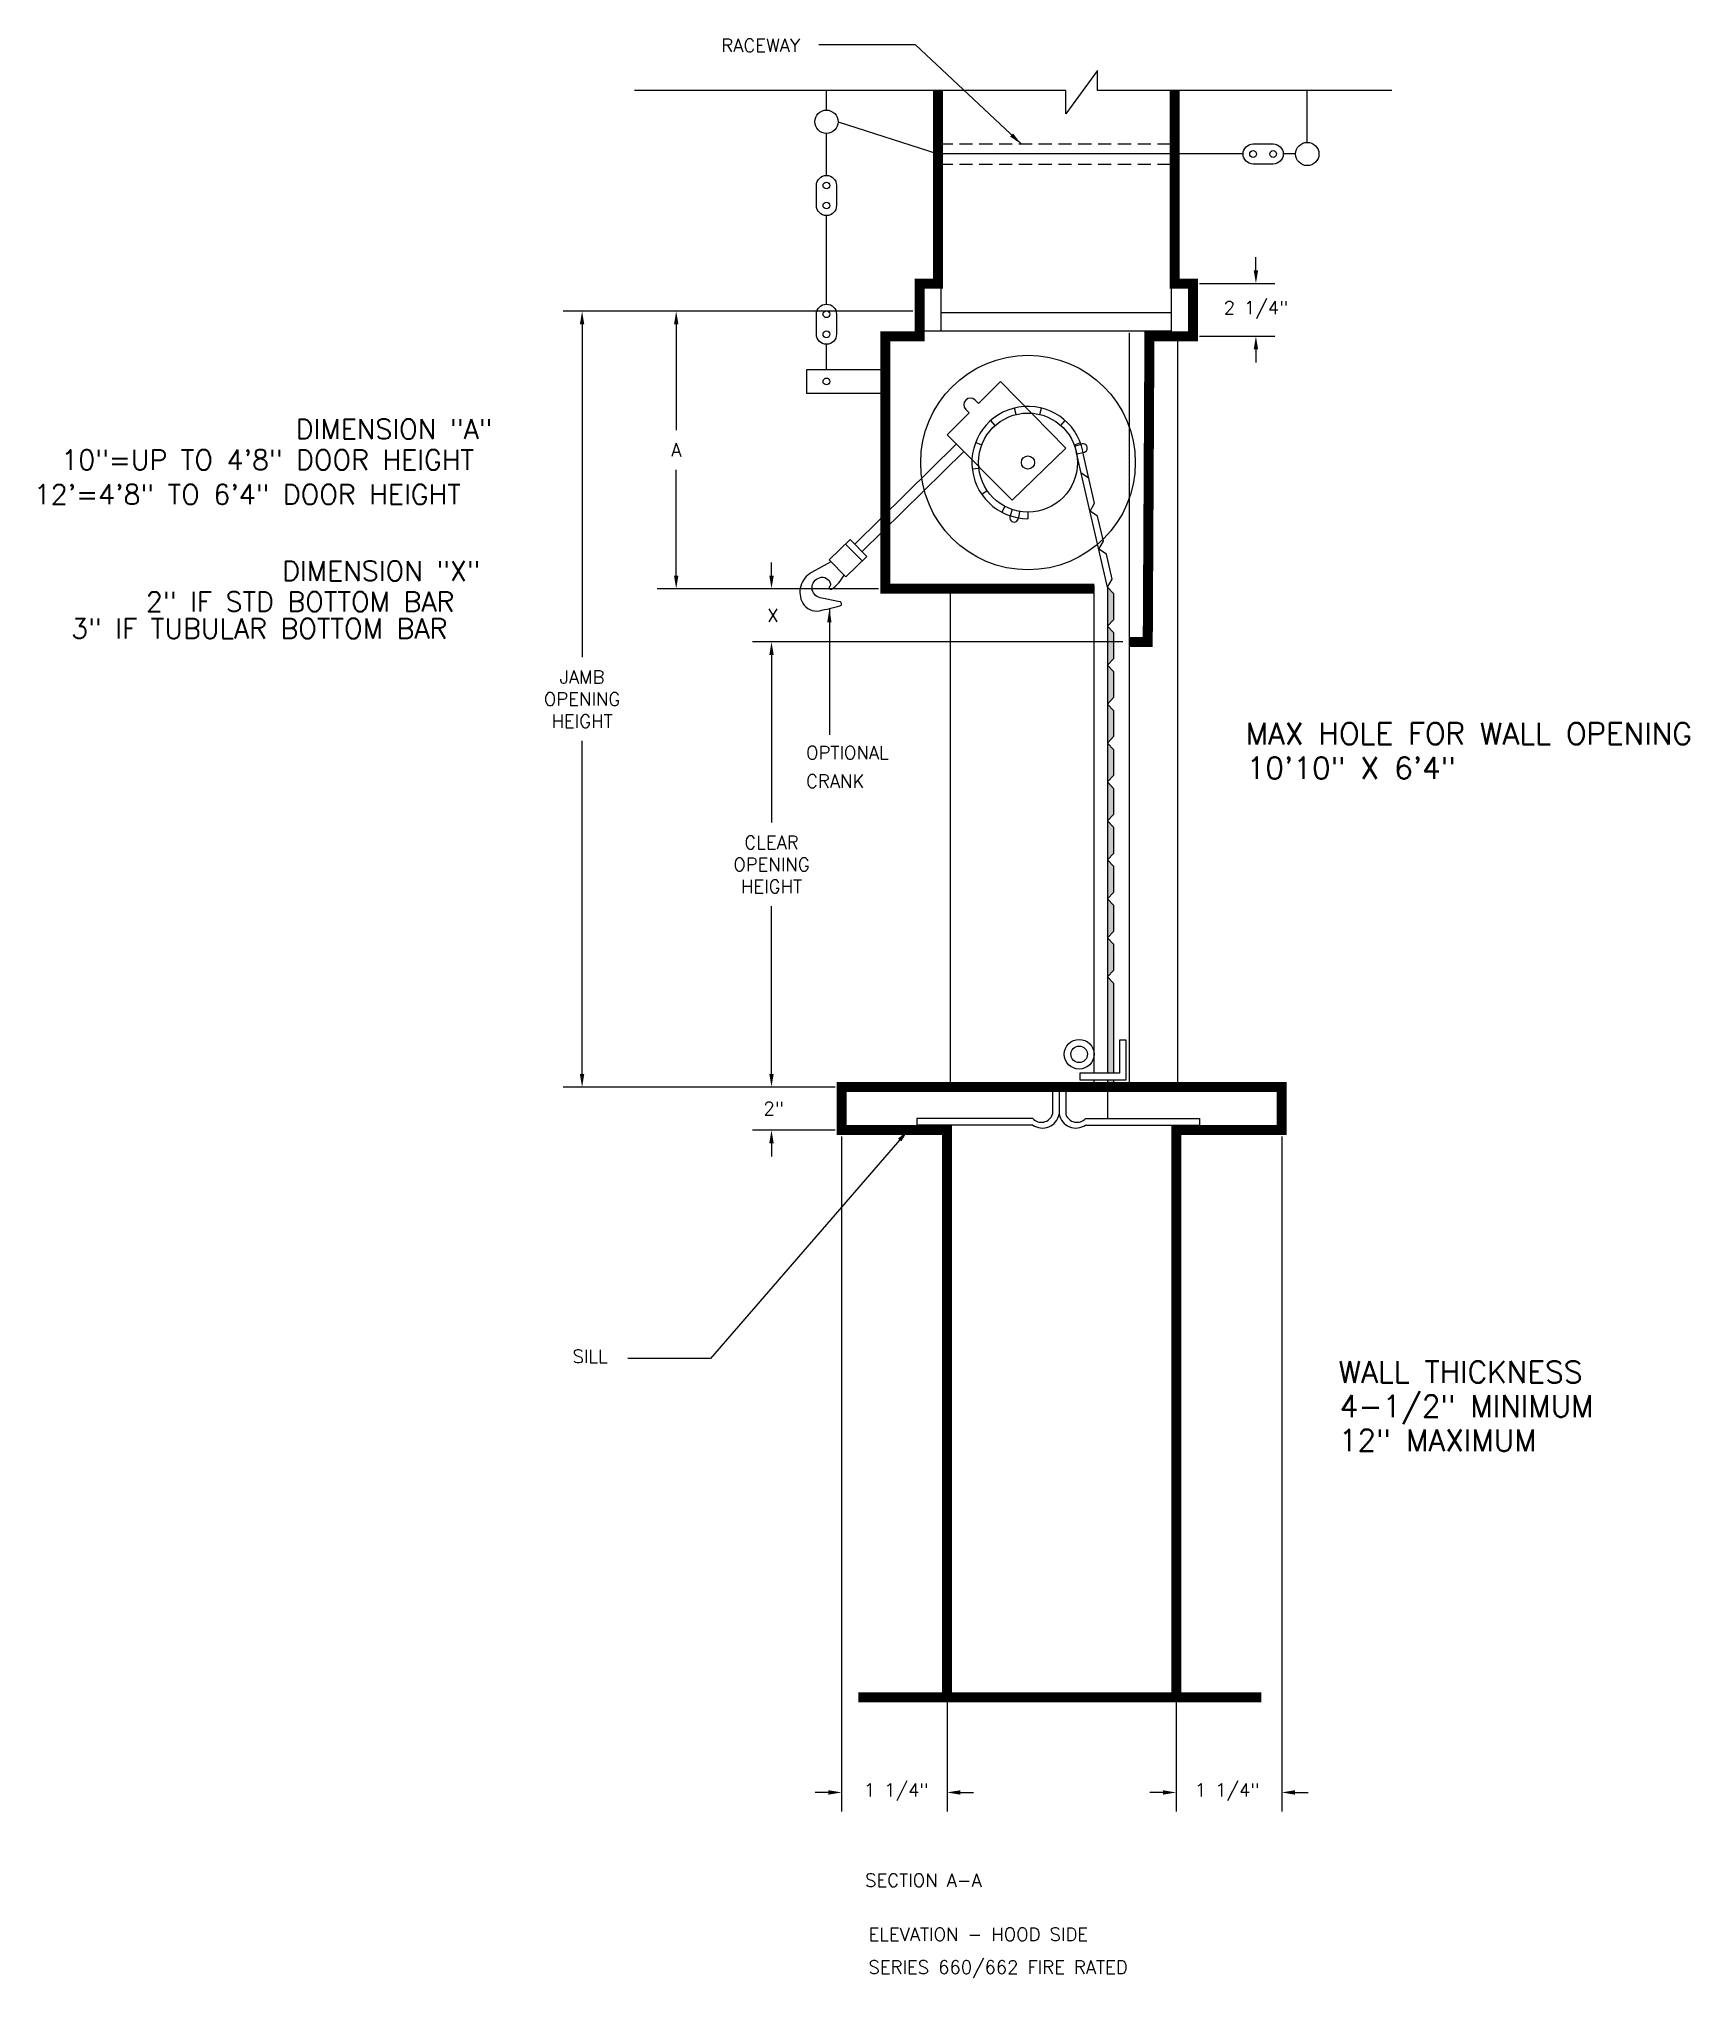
# Model space of a CAD drawing. Extents: x -19 to 43.5, y 1.2 to 74.6.
import ezdxf

# ---------------------------------------------------------------- set-up
doc = ezdxf.new("R2010")
doc.units = 0
doc.header["$LTSCALE"] = 2
doc.header["$MEASUREMENT"] = 0
doc.linetypes.add('HIDDEN', pattern=[0.375, 0.25, -0.125])
doc.layers.get('DEFPOINTS').update_dxf_attribs({"linetype": 'CONTINUOUS'})
for name, color, linetype in [('R-ANNO-DIMS', 3, 'CONTINUOUS'), ('R-ANNO-TEXT', 6, 'CONTINUOUS'), ('R-SWTS-DET1', 1, 'CONTINUOUS'), ('R-SWTS-DET2', 4, 'CONTINUOUS'), ('R-SWTS-DET3', 5, 'CONTINUOUS'), ('R-SWTS-PAT1', 5, 'CONTINUOUS')]:
    doc.layers.add(name, color=color, linetype=linetype)
doc.styles.add('SWTSTEXT', font='romans.shx')
doc.dimstyles.new('SWTSARCH', dxfattribs={"dimscale": 4, "dimtxt": 0.125, "dimasz": 0.125, "dimexe": 0.179688, "dimexo": 0.0625, "dimgap": 0.125, "dimtad": 1, "dimtih": 1, "dimtoh": 1, "dimdec": 4, "dimzin": 3, "dimdsep": 46, "dimlunit": 4, "dimtxsty": 'SWTSTEXT', "dimcen": 0.1875, "dimdle": 0.179688, "dimclrd": 256, "dimclre": 256, "dimclrt": 256, "dimadec": 0, "dimazin": 0, "dimtfac": 1, "dimtdec": 4, "dimtofl": 0, "dimtmove": 2, "dimatfit": 3, "dimfxl": 1, "dimfrac": 2, "dimtolj": 1, "dimtzin": 3, "dimarcsym": 0})

# ---------------------------------------------------------------- blocks, each defined once
blk = doc.blocks.new('*D0')
at = {"layer": 'DEFPOINTS', "color": 0, "transparency": 16777216}
for p in [(24.671, 65.349, 0.001), (27.056, 65.349), (24.671, 63.354, 0.001)]:
    blk.add_point(p, dxfattribs=at)
at = {"layer": 'R-ANNO-DIMS', "lineweight": -2, "transparency": 16777216}
for p, q in [((27.056, 65.849), (27.056, 66.349)), ((24.921, 65.349), (27.775, 65.349)), ((24.921, 63.354), (27.775, 63.354)), ((27.056, 62.854), (27.056, 62.354))]:
    blk.add_line(p, q, dxfattribs=at)
at = {"layer": 'R-ANNO-DIMS', "transparency": 16777216}
for points in [[(26.973, 65.849), (27.14, 65.849), (27.056, 65.349)], [(26.973, 62.854), (27.14, 62.854), (27.056, 63.354)]]:
    blk.add_solid(points, dxfattribs=at)
at = {"layer": 'R-ANNO-DIMS', "transparency": 16777216, "insert": (27.056, 64.351), "char_height": 0.5, "attachment_point": 5, "style": 'SWTSTEXT'}
blk.add_mtext('\\A1;2 1/4"', dxfattribs=at)
blk = doc.blocks.new('*D2')
at = {"layer": 'DEFPOINTS', "color": 0, "transparency": 16777216}
for p in [(28.034, 33.296, 0.001), (24.038, 11.876, 0.001), (28.034, 8.213)]:
    blk.add_point(p, dxfattribs=at)
at = {"layer": 'R-ANNO-DIMS', "lineweight": -2, "transparency": 16777216}
for p, q in [((28.034, 33.046), (28.034, 7.494)), ((24.038, 11.626), (24.038, 7.494)), ((23.538, 8.213), (23.038, 8.213)), ((28.534, 8.213), (29.034, 8.213))]:
    blk.add_line(p, q, dxfattribs=at)
at = {"layer": 'R-ANNO-DIMS', "transparency": 16777216}
for points in [[(23.538, 8.296), (23.538, 8.13), (24.038, 8.213)], [(28.534, 8.296), (28.534, 8.13), (28.034, 8.213)]]:
    blk.add_solid(points, dxfattribs=at)
at = {"layer": 'R-ANNO-DIMS', "transparency": 16777216, "insert": (25.965, 8.223), "char_height": 0.5, "attachment_point": 5, "style": 'SWTSTEXT'}
blk.add_mtext('\\A1;1 1/4"', dxfattribs=at)
blk = doc.blocks.new('*D3')
at = {"layer": 'DEFPOINTS', "color": 0, "transparency": 16777216}
for p in [(11.37, 33.296, 0.001), (15.363, 11.876, 0.001), (11.37, 8.213)]:
    blk.add_point(p, dxfattribs=at)
at = {"layer": 'R-ANNO-DIMS', "lineweight": -2, "transparency": 16777216}
for p, q in [((11.37, 33.046), (11.37, 7.494)), ((15.363, 11.626), (15.363, 7.494)), ((10.87, 8.213), (10.37, 8.213)), ((15.863, 8.213), (16.363, 8.213))]:
    blk.add_line(p, q, dxfattribs=at)
at = {"layer": 'R-ANNO-DIMS', "transparency": 16777216}
for points in [[(10.87, 8.296), (10.87, 8.13), (11.37, 8.213)], [(15.863, 8.296), (15.863, 8.13), (15.363, 8.213)]]:
    blk.add_solid(points, dxfattribs=at)
at = {"layer": 'R-ANNO-DIMS', "transparency": 16777216, "insert": (13.433, 8.223), "char_height": 0.5, "attachment_point": 5, "style": 'SWTSTEXT'}
blk.add_mtext('\\A1;1 1/4"', dxfattribs=at)
blk = doc.blocks.new('*D4')
at = {"layer": 'DEFPOINTS', "color": 0, "transparency": 16777216}
for p in [(11.37, 34.924, 0.001), (8.714, 33.296), (11.37, 33.296, 0.001)]:
    blk.add_point(p, dxfattribs=at)
at = {"layer": 'R-ANNO-DIMS', "lineweight": -2, "transparency": 16777216}
for p, q in [((8.714, 35.424), (8.714, 35.924)), ((11.12, 34.924), (7.996, 34.924)), ((11.12, 33.296), (7.996, 33.296)), ((8.714, 32.796), (8.714, 32.296))]:
    blk.add_line(p, q, dxfattribs=at)
at = {"layer": 'R-ANNO-DIMS', "transparency": 16777216}
for points in [[(8.631, 35.424), (8.798, 35.424), (8.714, 34.924)], [(8.631, 32.796), (8.798, 32.796), (8.714, 33.296)]]:
    blk.add_solid(points, dxfattribs=at)
at = {"layer": 'R-ANNO-DIMS', "transparency": 16777216, "insert": (8.795, 34.11), "char_height": 0.5, "attachment_point": 5, "style": 'SWTSTEXT'}
blk.add_mtext('\\A1;2"', dxfattribs=at)
blk = doc.blocks.new('*D5')
at = {"layer": 'DEFPOINTS', "color": 0, "transparency": 16777216}
for p in [(13.02, 53.793, 0.001), (8.714, 51.782), (22.265, 51.782, 0.001)]:
    blk.add_point(p, dxfattribs=at)
at = {"layer": 'R-ANNO-DIMS', "lineweight": -2, "transparency": 16777216}
for p, q in [((8.714, 54.293), (8.714, 54.793)), ((12.77, 53.793), (7.996, 53.793)), ((22.015, 51.782), (7.996, 51.782)), ((8.714, 51.282), (8.714, 50.782))]:
    blk.add_line(p, q, dxfattribs=at)
at = {"layer": 'R-ANNO-DIMS', "transparency": 16777216}
for points in [[(8.631, 54.293), (8.798, 54.293), (8.714, 53.793)], [(8.631, 51.282), (8.798, 51.282), (8.714, 51.782)]]:
    blk.add_solid(points, dxfattribs=at)
at = {"layer": 'R-ANNO-DIMS', "transparency": 16777216, "insert": (8.767, 52.787), "char_height": 0.5, "attachment_point": 5, "style": 'SWTSTEXT'}
blk.add_mtext('\\A1;X', dxfattribs=at)
blk = doc.blocks.new('*D6')
at = {"layer": 'DEFPOINTS', "color": 0, "transparency": 16777216}
for p in [(14.319, 64.308, 0.001), (5.105, 53.793), (13.02, 53.793, 0.001)]:
    blk.add_point(p, dxfattribs=at)
at = {"layer": 'R-ANNO-DIMS', "lineweight": -2, "transparency": 16777216}
for p, q in [((14.069, 64.308), (4.387, 64.308)), ((5.105, 63.808), (5.105, 59.801)), ((5.105, 54.293), (5.105, 58.301)), ((12.77, 53.793), (4.387, 53.793))]:
    blk.add_line(p, q, dxfattribs=at)
at = {"layer": 'R-ANNO-DIMS', "transparency": 16777216}
for points in [[(5.022, 63.808), (5.189, 63.808), (5.105, 64.308)], [(5.022, 54.293), (5.189, 54.293), (5.105, 53.793)]]:
    blk.add_solid(points, dxfattribs=at)
at = {"layer": 'R-ANNO-DIMS', "transparency": 16777216, "insert": (5.105, 59.051), "char_height": 0.5, "attachment_point": 5, "style": 'SWTSTEXT'}
blk.add_mtext('\\A1;A', dxfattribs=at)
blk = doc.blocks.new('*D7')
at = {"layer": 'DEFPOINTS', "color": 0, "transparency": 16777216}
for p in [(13.224, 51.782), (8.714, 34.924), (11.37, 34.924, 0.001)]:
    blk.add_point(p, dxfattribs=at)
at = {"layer": 'R-ANNO-DIMS', "lineweight": -2, "transparency": 16777216}
for p, q in [((12.974, 51.782), (7.996, 51.782)), ((8.714, 51.282), (8.714, 44.936)), ((8.714, 35.424), (8.714, 41.77)), ((11.12, 34.924), (7.996, 34.924))]:
    blk.add_line(p, q, dxfattribs=at)
at = {"layer": 'R-ANNO-DIMS', "transparency": 16777216}
for points in [[(8.631, 51.282), (8.798, 51.282), (8.714, 51.782)], [(8.631, 35.424), (8.798, 35.424), (8.714, 34.924)]]:
    blk.add_solid(points, dxfattribs=at)
at = {"layer": 'R-ANNO-DIMS', "transparency": 16777216, "insert": (8.714, 43.353), "char_height": 0.5, "attachment_point": 5, "style": 'SWTSTEXT'}
blk.add_mtext('\\A1;CLEAR\\POPENING\\PHEIGHT', dxfattribs=at)
blk = doc.blocks.new('*D8')
at = {"layer": 'DEFPOINTS', "color": 0, "transparency": 16777216}
for p in [(8.897, 64.308), (1.541, 34.924), (10.354, 34.924)]:
    blk.add_point(p, dxfattribs=at)
at = {"layer": 'R-ANNO-DIMS', "lineweight": -2, "transparency": 16777216}
for p, q in [((8.647, 64.308), (0.822, 64.308)), ((1.541, 63.808), (1.541, 51.199)), ((1.541, 35.424), (1.541, 48.033)), ((10.104, 34.924), (0.822, 34.924))]:
    blk.add_line(p, q, dxfattribs=at)
at = {"layer": 'R-ANNO-DIMS', "transparency": 16777216}
for points in [[(1.458, 63.808), (1.625, 63.808), (1.541, 64.308)], [(1.458, 35.424), (1.625, 35.424), (1.541, 34.924)]]:
    blk.add_solid(points, dxfattribs=at)
at = {"layer": 'R-ANNO-DIMS', "transparency": 16777216, "insert": (1.541, 49.616), "char_height": 0.5, "attachment_point": 5, "style": 'SWTSTEXT'}
blk.add_mtext('\\A1;JAMB\\POPENING\\PHEIGHT', dxfattribs=at)

msp = doc.modelspace()

# ---------------------------------------------------------------- hatches: boundary and pattern name
at = {"layer": 'R-SWTS-PAT1'}
for points in [[(21.67617, 53.60239), (21.44153, 53.85604), (21.44153, 52.37999), (21.67617, 52.63364)], [(21.67617, 52.12633), (21.44153, 52.37999), (21.44153, 50.90393), (21.67617, 51.15758)], [(21.67617, 50.65028), (21.44153, 50.90393), (21.44153, 49.42788), (21.67617, 49.68153)], [(21.67617, 49.17422), (21.44153, 49.42788), (21.44153, 47.95182), (21.67617, 48.20547)], [(21.67617, 47.69817), (21.44153, 47.95182), (21.44153, 46.47577), (21.67617, 46.72942)], [(21.67617, 46.22211), (21.44153, 46.47577), (21.44153, 44.99971), (21.67617, 45.25336)], [(21.67617, 44.74606), (21.44153, 44.99971), (21.44153, 43.52366), (21.67617, 43.77731)], [(21.67617, 43.27001), (21.44153, 43.52366), (21.44153, 42.0476), (21.67617, 42.30126)], [(21.67617, 41.79395), (21.44153, 42.0476), (21.44153, 40.57155), (21.67617, 40.8252)], [(21.67617, 40.3179), (21.44153, 40.57155), (21.44153, 39.09549), (21.67617, 39.34915)]]:
    msp.add_hatch(color=256, dxfattribs=at).paths.add_polyline_path(points)
h = msp.add_hatch(color=256, dxfattribs=at)
h.paths.add_polyline_path([(21.67617, 38.84184), (21.44153, 39.09549), (21.44153, 35.44614), (21.67617, 35.44614)])
h.paths.add_polyline_path([(21.67617, 35.19614), (21.44153, 35.19614), (21.44153, 34.92372), (21.67617, 34.92372)])

# ---------------------------------------------------------------- linework, layer by layer
at = {"layer": 'R-SWTS-DET1'}
for p, q in [((10.79414, 71.91791, 0.00149), (10.79414, 72.66173, 0.00149)), ((29.00198, 70.69614, 0.00149), (29.00198, 72.66173, 0.00149)), ((11.23466, 71.47739, 0.00149), (15.01589, 70.25561, 0.00149)), ((10.79414, 69.44318, 0.00149), (10.79414, 71.03686, 0.00149)), ((26.57035, 70.25561, 0.00149), (14.95257, 70.25561, 0.00149)), ((28.56146, 70.25561, 0.00149), (28.09, 70.25561, 0.00149)), ((10.79414, 64.56818, 0.00149), (10.79414, 67.92353, 0.00149)), ((10.79414, 62.08749, 0.00149), (10.79414, 63.04853, 0.00149)), ((13.02012, 62.08749, 0.00149), (10.03431, 62.08749, 0.00149)), ((10.03431, 62.08749, 0.00149), (10.03431, 61.20102, 0.00149)), ((10.03431, 61.20102, 0.00149), (13.02012, 61.20102, 0.00149)), ((16.5528, 60.80793, 0.00149), (17.38912, 61.64425, 0.00149)), ((17.38912, 61.64425, 0.00149), (19.85855, 59.1115, 0.00149)), ((15.36292, 59.61805, 0.00149), (16.19924, 60.45438, 0.00149)), ((16.19924, 60.45438, 0.00149), (16.06793, 60.58569, 0.00149)), ((16.5528, 60.80793, 0.00149), (16.42149, 60.93924, 0.00149)), ((17.97745, 60.39165, 0), (17.91763, 60.63439, 0)), ((18.87489, 60.39165, 0), (18.93472, 60.63439, 0)), ((17.83235, 57.14862, 0.00149), (15.36292, 59.61805, 0.00149)), ((17.18282, 59.9746, 0), (17.01704, 60.16172, 0)), ((19.66953, 59.9746, 0), (19.83531, 60.16172, 0)), ((11.86294, 55.48517, 0.00149), (15.71091, 59.27006, 0.00149)), ((15.99611, 58.98486, 0.00149), (12.14576, 55.19763, 0.00149)), ((16.67302, 59.23602, 0), (16.43926, 59.32467, 0)), ((19.85855, 59.1115, 0.00149), (17.83235, 57.14862, 0.00149)), ((20.17933, 59.23602, 0), (20.41308, 59.32467, 0)), ((20.1974, 59.18625, 0), (20.43357, 59.26826, 0)), ((21.44153, 53.85604, 0.00149), (20.25292, 58.99375, 0)), ((20.27102, 58.90601, 0), (20.51701, 58.95066, 0)), ((20.94757, 57.0322, 0.00149), (20.539, 58.79821, 0.00149)), ((16.56484, 58.34513, 0), (16.31666, 58.315, 0)), ((20.72922, 57.97602, 0.00149), (20.44344, 58.17026, 0.00149)), ((16.88308, 57.50602, 0), (16.67733, 57.364, 0)), ((17.55481, 56.91091, 0), (17.43863, 56.68954, 0)), ((17.82676, 56.79453, 0), (17.74684, 56.55765, 0)), ((18.10764, 56.72339, 0), (18.06517, 56.47703, 0)), ((18.42617, 56.69614, 0), (18.42617, 56.44614, 0)), ((20.77613, 56.73218, 0.00149), (20.94757, 57.0322, 0.00149)), ((10.89437, 54.88315, 0.00149), (11.68763, 55.6634, 0.00149)), ((11.50939, 55.48809, 0.00149), (12.14283, 54.84409, 0.00149)), ((11.68763, 55.6634, 0.00149), (12.32107, 55.0194, 0.00149)), ((10.89437, 54.88315, 0.00013), (11.52781, 54.23916, 0.00149)), ((12.32107, 55.0194, 0.00149), (11.52781, 54.23916, 0.00149)), ((21.44153, 53.85604, 0.00149), (21.44153, 35.44614, 0.00149)), ((21.67617, 38.84184, 0.00149), (21.44153, 39.09549, 0.00149)), ((21.67617, 35.44614, 0.00149), (21.67617, 38.84184, 0.00149)), ((19.35528, 34.79708, 0.00149), (19.35528, 33.8926, 0.00149)), ((19.60528, 34.79708, 0.00149), (19.60528, 33.8926, 0.00149)), ((19.85528, 34.79708, 0.00149), (19.85528, 33.8926, 0.00149)), ((21.44153, 35.19614, 0.00149), (21.44153, 33.75864, 0.00149)), ((21.67617, 34.92372, 0.00149), (21.67617, 35.19614, 0.00149)), ((18.60528, 33.73635, 0.00149), (14.22318, 33.73635, 0.00149)), ((14.22318, 33.73635, 0.00149), (14.22318, 33.48635, 0.00149)), ((18.60528, 33.48635, 0.00149), (14.22318, 33.48635, 0.00149)), ((20.60528, 33.73635, 0.00149), (24.92406, 33.73635, 0.00149)), ((20.60528, 33.48635, 0.00149), (24.92406, 33.48635, 0.00149)), ((24.92406, 33.73635, 0.00149), (24.92406, 33.48635, 0.00149))]:
    msp.add_line(p, q, dxfattribs=at)
at = {"layer": 'R-SWTS-DET1', "const_width": 0.37991, "elevation": 0.00149}
for points in [[(20.93497, 53.79272), (13.02012, 53.79272), (13.02012, 63.35386), (14.31939, 63.35386), (14.31939, 65.34881), (15.01589, 65.34881), (15.01589, 72.66173)], [(22.26467, 51.78221), (22.96118, 51.78221), (23.0245, 63.35386), (24.67078, 63.35386), (24.67078, 65.34881), (23.97428, 65.34881), (23.97428, 72.66173)], [(15.36292, 11.87567), (15.36292, 33.29639), (11.36974, 33.29639), (11.36974, 34.92372), (28.03405, 34.92372), (28.03405, 33.29639), (24.0376, 33.29639), (24.0376, 11.87567)]]:
    msp.add_lwpolyline(points, dxfattribs=at)
at = {"layer": 'R-SWTS-DET1', "elevation": 0.00149}
for points in [[(27.71009, 70.63553, -1), (27.71009, 69.8757), (26.95026, 69.8757, -1), (26.95026, 70.63553)], [(10.41423, 69.06327, -1), (11.17405, 69.06327), (11.17405, 68.30344, -1), (10.41423, 68.30344)], [(10.41423, 64.18827, -1), (11.17405, 64.18827), (11.17405, 63.42844, -1), (10.41423, 63.42844)]]:
    msp.add_lwpolyline(points, format="xyb", close=True, dxfattribs=at)
for points in [[(23.84764, 65.2855), (23.84764, 64.24033), (15.14253, 64.24033), (15.14253, 65.34881)], [(23.84764, 64.24033), (23.84764, 63.54382), (14.31939, 63.54382)], [(15.14253, 63.54382), (15.14253, 64.30365)], [(22.26467, 35.11367), (22.26467, 63.4805)], [(24.10092, 34.98703), (24.10092, 63.35386)], [(21.10883, 55.29411), (21.28026, 55.59413), (21.06191, 56.53795), (20.77613, 56.73218)], [(21.44153, 53.85604), (21.61296, 54.15605), (21.39461, 55.09988), (21.10883, 55.29411)], [(15.48956, 34.98703), (15.48956, 53.66608)], [(20.93497, 35.44614), (20.93497, 53.91936)], [(21.44153, 52.37999), (21.67617, 52.63364), (21.67617, 53.60239), (21.44153, 53.85604)], [(21.44153, 50.90393), (21.67617, 51.15758), (21.67617, 52.12633), (21.44153, 52.37999)], [(21.44153, 49.42788), (21.67617, 49.68153), (21.67617, 50.65028), (21.44153, 50.90393)], [(21.44153, 47.95182), (21.67617, 48.20547), (21.67617, 49.17422), (21.44153, 49.42788)], [(21.44153, 46.47577), (21.67617, 46.72942), (21.67617, 47.69817), (21.44153, 47.95182)], [(21.44153, 44.99971), (21.67617, 45.25336), (21.67617, 46.22211), (21.44153, 46.47577)], [(21.44153, 43.52366), (21.67617, 43.77731), (21.67617, 44.74606), (21.44153, 44.99971)], [(21.44153, 42.0476), (21.67617, 42.30126), (21.67617, 43.27001), (21.44153, 43.52366)], [(21.44153, 40.57155), (21.67617, 40.8252), (21.67617, 41.79395), (21.44153, 42.0476)], [(21.44153, 39.09549), (21.67617, 39.34915), (21.67617, 40.3179), (21.44153, 40.57155)], [(20.93497, 35.11367), (20.93497, 35.19614)]]:
    msp.add_lwpolyline(points, dxfattribs=at)
at = {"layer": 'R-SWTS-DET1', "elevation": 0.00029}
msp.add_lwpolyline([(10.96643, 54.80989), (10.22721, 54.40309, 0.41534919), (9.89535, 53.25067, 0.32724286), (10.52588, 52.96049, 0.01427924), (11.30574, 53.14289, 0.8128888), (11.29744, 53.30041), (10.55906, 53.44965, -0.35536802), (10.2521, 53.82273, -0.3270413), (10.53417, 54.2124, -0.43597899), (10.94899, 53.98026, -0.28770472), (10.91581, 53.88077, 0.95622796), (10.99048, 53.78128, 0.11829067), (11.4641, 54.30393, -2.10587698)], format="xyb", dxfattribs=at)
at = {"layer": 'R-SWTS-DET1', "elevation": 0}
msp.add_lwpolyline([(21.89492, 36.69614), (21.89492, 35.44614), (20.39492, 35.44614), (20.39492, 35.19614), (22.14492, 35.19614), (22.14492, 36.69614)], close=True, dxfattribs=at)
at = {"layer": 'R-SWTS-DET1'}
for centre, radius in [((10.79414, 71.47739, 0.00149), 0.44053), ((29.00198, 70.25561, 0.00149), 0.44053), ((26.95026, 70.25561, 0.00149), 0.12803), ((27.71009, 70.25561, 0.00149), 0.12803), ((10.79414, 69.06327, 0.00149), 0.12803), ((10.79414, 68.30344, 0.00149), 0.12803), ((10.79414, 64.18827, 0.00149), 0.12803), ((10.79414, 63.42844, 0.00149), 0.12803), ((18.42617, 58.57114, 0), 4.0625), ((10.79414, 61.64425, 0.00149), 0.12803), ((18.42617, 58.57114, 0), 1.875), ((18.42617, 58.57114, 0), 0.25), ((20.36367, 36.16489, 0), 0.5625), ((20.36367, 36.16489, 0), 0.3125)]:
    msp.add_circle(centre, radius, dxfattribs=at)
for centre, radius, start, end in [((16.24471, 60.76247, 0.00149), 0.25, 45, 225), ((18.42617, 58.57114, 0), 2.125, 6.1343112, 270), ((20.50557, 59.11742, 0), 0.16715, 273.9230288, 115.5160959), ((17.89832, 56.48699, 0), 0.16715, 154.9909891, 356.5840562), ((18.97326, 34.01445, 0.00149), 0.64366, 235.1310576, 349.0878391), ((18.93457, 34.0339, 0.00149), 0.44381, 222.1020361, 341.4345418), ((20.2373, 34.01445, 0.00149), 0.64366, 190.9121609, 304.8689424), ((20.27599, 34.0339, 0.00149), 0.44381, 198.5654582, 317.8979639)]:
    msp.add_arc(centre, radius, start, end, dxfattribs=at)
at = {"layer": 'R-SWTS-DET2', "linetype": 'HIDDEN'}
for p, q in [((15.07921, 70.63553, 0.00149), (23.97428, 70.63553, 0.00149)), ((15.07921, 69.8757, 0.00149), (23.97428, 69.8757, 0.00149))]:
    msp.add_line(p, q, dxfattribs=at)
at = {"layer": 'R-SWTS-DET3', "elevation": 0.00149}
msp.add_lwpolyline([(32.20572, 72.66173), (21.06161, 72.66173), (21.06161, 73.42155), (19.85855, 71.77526), (19.85855, 72.66173), (3.5223, 72.66173)], dxfattribs=at)
at = {"layer": 'R-SWTS-DET3', "const_width": 0.37991, "elevation": 0.00149}
msp.add_lwpolyline([(12.00702, 11.81235), (27.26686, 11.81235)], dxfattribs=at)

# ---------------------------------------------------------------- texts
at = {"layer": 'R-ANNO-TEXT', "style": 'SWTSTEXT'}
for s, height, p in [('RACEWAY', 0.5, (6.81488, 74.11806, 0.00149)), ('DIMENSION "A"', 0.7486875, (-9.30234, 59.46539, 0.00076)), ('10"=UP TO 4\'8" DOOR HEIGHT', 0.7486875, (-18.17773, 58.29855, 0.00076)), ('12\'=4\'8" TO 6\'4" DOOR HEIGHT', 0.7486875, (-19.22344, 56.99145, 0.00076)), ('DIMENSION "X"', 0.7486875, (-9.81774, 54.09435, 0.00076)), ('2" IF STD BOTTOM BAR', 0.7486875, (-14.97556, 52.92751, 0.00076)), ('3" IF TUBULAR BOTTOM BAR', 0.7486875, (-17.8052, 51.91263, 0.00076)), ('MAX HOLE FOR WALL OPENING', 0.825, (26.66892, 47.88915, 0.00084)), ('OPTIONAL', 0.5, (10.0219, 47.3342, 0.00149)), ('10\'10" X 6\'4"', 0.825, (26.70394, 46.59443, 0.00084)), ('CRANK', 0.5, (10.0219, 46.25477, 0.00149)), ('SILL', 0.5, (1.1795, 24.47611, 0.00149)), ('WALL THICKNESS', 0.825, (30.19363, 23.72445, 0.00084)), ('4-1/2" MINIMUM', 0.825, (30.22865, 22.42973, 0.00084)), ('12" MAXIMUM', 0.825, (30.19363, 21.13501, 0.00084)), ('SECTION A-A', 0.5, (12.2603, 4.63726, 0.00149)), ('ELEVATION - HOOD SIDE', 0.5, (12.38693, 2.59052, 0.00149)), ('SERIES 660/662 FIRE RATED', 0.5, (12.38693, 1.34553, 0.00149))]:
    msp.add_text(s, height=height, dxfattribs=at).set_placement(p)

# ---------------------------------------------------------------- dimensions: what is measured, and where the dimension line sits
at = {"layer": 'R-ANNO-DIMS'}
for base, p1, p2, text, picture, middle in [((27.05638, 65.34881, 0), (24.67078, 63.35386, 0.00149), (24.67078, 65.34881, 0.00149), '2 1/4"', '*D0', (27.05638, 64.35134, 0)), ((1.54118, 34.92372, 0), (8.89716, 64.30835, 0), (10.35448, 34.92372, 0), 'JAMB\\POPENING\\PHEIGHT', '*D8', (1.54118, 49.61603, 0)), ((5.10527, 53.79272, 0), (14.31939, 64.30835, 0.00149), (13.02012, 53.79272, 0.00149), 'A', '*D6', (5.10527, 59.05054, 0)), ((8.71444, 34.92372, 0), (13.22395, 51.78221, 0), (11.36974, 34.92372, 0.00149), 'CLEAR\\POPENING\\PHEIGHT', '*D7', (8.71444, 43.35296, 0))]:
    dim = msp.add_linear_dim(base=base, p1=p1, p2=p2, angle=90, text=text, dimstyle='SWTSARCH', dxfattribs=at)
    dim.commit()
    dim.dimension.update_dxf_attribs({"geometry": picture, "text_midpoint": middle})
for base, p1, p2, text, picture, middle in [((8.71444, 51.78221, 0), (13.02012, 53.79272, 0.00149), (22.26467, 51.78221, 0.00149), 'X', '*D5', (8.76658, 52.78747, 0)), ((8.71444, 33.29639, 0), (11.36974, 34.92372, 0.00149), (11.36974, 33.29639, 0.00149), '2"', '*D4', (8.79456, 34.11006, 0))]:
    dim = msp.add_linear_dim(base=base, p1=p1, p2=p2, angle=90, text=text, dimstyle='SWTSARCH', dxfattribs=at)
    dim.commit()
    dim.dimension.update_dxf_attribs({"geometry": picture, "text_midpoint": middle, "dimtype": 160})
for base, p1, p2, picture, middle in [((11.36974, 8.21289, 0), (15.36292, 11.87567, 0.00149), (11.36974, 33.29639, 0.00149), '*D3', (13.43257, 8.2229, 0)), ((28.03405, 8.21289, 0), (24.0376, 11.87567, 0.00149), (28.03405, 33.29639, 0.00149), '*D2', (25.96533, 8.2229, 0))]:
    dim = msp.add_linear_dim(base=base, p1=p1, p2=p2, text='1 1/4"', dimstyle='SWTSARCH', dxfattribs=at)
    dim.commit()
    dim.dimension.update_dxf_attribs({"geometry": picture, "text_midpoint": middle, "dimtype": 160})

# ---------------------------------------------------------------- leaders
at = {"layer": 'R-ANNO-TEXT'}
for points in [[(18.16708, 70.63553, 0.00149), (14.17063, 74.38819, 0.00149), (10.51033, 74.38819, 0.00149)], [(10.9059, 53.02409, 0.00149), (10.9059, 48.25747, 0.00149)], [(13.89368, 33.29639, 0.00149), (6.3989, 24.64269, 0.00149), (3.27608, 24.64269, 0.00149)]]:
    msp.add_leader(points, dimstyle='SWTSARCH', dxfattribs=at)

doc.saveas('drawing.dxf')
